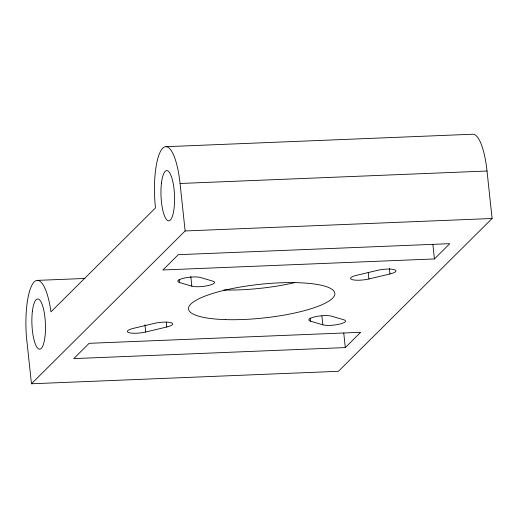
<?xml version="1.0" encoding="UTF-8"?>
<svg xmlns="http://www.w3.org/2000/svg" width="518" height="518" viewBox="0 0 518 518"><rect width="100%" height="100%" fill="white"/><g stroke="black" fill="none" stroke-linecap="round" stroke-linejoin="round"><path stroke-width="0.78" d="M185.133 230.963L180.063 183.489A49.061 13.164 87.7 0 0 162.691 148.239A49.061 13.164 87.7 0 0 155.471 207.938L50.978 311.849A49.411 13.254 87.7 0 0 34.182 281.941A49.411 13.254 87.7 0 0 26.386 336.305L31.462 383.78L185.133 230.963L492.1 218.492L487.024 171.018A49.061 13.164 87.7 0 0 473.012 134.22L166.051 146.691M345.305 347.578L360.67 332.297L89.128 343.324L73.757 358.611L345.305 347.578L343.758 333.093M434.434 258.948L449.805 243.667L178.257 254.694L162.892 269.975L434.434 258.948L432.893 244.509M492.1 218.492L338.429 371.309L31.462 383.78M145.733 332.006L166.77 327A12.264 2.823 -6.1 0 0 171.121 322.682A12.264 2.823 -6.1 0 0 154.422 323.361L133.379 328.36A12.264 2.823 -6.1 0 0 129.034 332.679A12.264 2.823 -6.1 0 0 145.733 332.006L144.956 324.786M368.926 278.962L389.97 273.964A12.264 2.823 -6.1 0 0 394.315 269.645A12.264 2.823 -6.1 0 0 377.622 270.318L356.578 275.323A12.264 2.823 -6.1 0 0 352.227 279.642A12.264 2.823 -6.1 0 0 368.926 278.962L368.24 272.552M180.063 183.489L487.024 171.018M37.296 280.387L84.952 278.451M179.481 282.517L191.835 286.156A12.264 2.823 -6.1 0 0 208.527 285.483A12.264 2.823 -6.1 0 0 212.872 281.157L200.524 277.512A12.264 2.823 -6.1 0 0 183.825 278.192A12.264 2.823 -6.1 0 0 179.481 282.517L179.137 279.306M310.476 321.166L322.824 324.812A12.264 2.823 -6.1 0 0 339.523 324.132A12.264 2.823 -6.1 0 0 343.868 319.807L331.52 316.168A12.264 2.823 -6.1 0 0 314.821 316.841A12.264 2.823 -6.1 0 0 310.476 321.166L310.133 317.955M389.368 268.35L389.97 273.964M321.879 315.986L322.824 324.812M190.805 276.534L191.835 286.156M166.259 322.19L166.77 327M294.839 282.588A73.595 16.932 -6.1 0 1 223.867 289.989M225.531 319.619A73.595 16.932 -6.1 0 0 334.874 293.635A73.595 16.932 -6.1 0 0 224.624 290.229A73.595 16.932 -6.1 0 0 225.531 319.619M161.474 182.938A25.142 6.747 87.7 0 0 168.648 220.836A25.142 6.747 87.7 0 0 173.18 183.366A25.142 6.747 87.7 0 0 161.474 182.938M32.388 311.305A25.142 6.747 87.7 0 0 39.562 349.203A25.142 6.747 87.7 0 0 44.095 311.726A25.142 6.747 87.7 0 0 32.388 311.305"/></g></svg>
